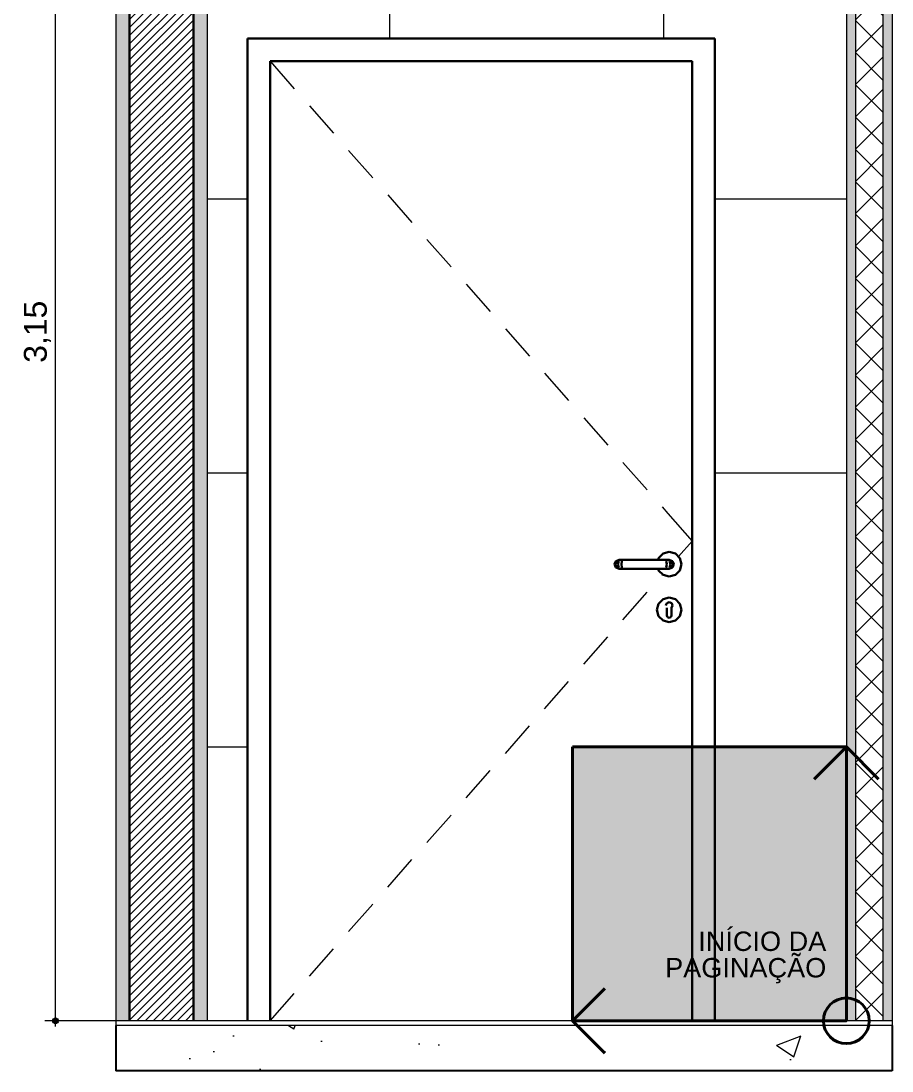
# Model space of a CAD drawing. Header units: metres. Extents: x -1.9 to 95.3, y -2.2 to 2.5.
# Drawn here: x 72.581 to 74.489, y -2.225 to 0.075 of the extents above; entities that cross this region are included whole.
import ezdxf

# ---------------------------------------------------------------- set-up
doc = ezdxf.new("R2010")
doc.units = ezdxf.units.M
doc.header["$MEASUREMENT"] = 0
doc.layers.add('COTAS CORTE', color=7, linetype='Continuous')
doc.layers.add('PAREDE CONSTRUIR', color=7, linetype='Continuous')
for name, color, linetype, lineweight, true_color in [('COTAS CORTE_Caneta_No__25', 7, 'Continuous', 13, 0x982312), ('LAJES.EST_Caneta_No__254', 7, 'Continuous', 0, 0xd1c9ad), ('LAJES.EST_Caneta_No__97', 7, 'Continuous', 13, 0x6b6b6b), ('NOTAS-EXECUTIVO.ARQ_Caneta_No__12', 7, 'Continuous', 0, 0x030303), ('NOTAS-EXECUTIVO.ARQ_Caneta_No__24', 7, 'Continuous', 40, 0x851f10), ('PAREDE CONSTRUIR_Caneta_No__97', 7, 'Continuous', 13, 0x6b6b6b)]:
    doc.layers.add(name, color=color, linetype=linetype, lineweight=lineweight, true_color=true_color)
for name, color, linetype, lineweight in [('LAJES.EST_Caneta_No__4', 7, 'Continuous', 25), ('LAJES.EST_Caneta_No__7', 7, 'Continuous', 13), ('NOTAS-EXECUTIVO.ARQ_Caneta_No__1', 7, 'Continuous', 40), ('PAREDE CONSTRUIR_Caneta_No__241', 7, 'Continuous', 13), ('PAREDE CONSTRUIR_Caneta_No__3', 7, 'Continuous', 30), ('PAREDE CONSTRUIR_Caneta_No__83', 84, 'Continuous', 0), ('Portas Archicad_Caneta_No__241', 7, 'Continuous', 13), ('Portas Archicad_Caneta_No__3', 7, 'Continuous', 30)]:
    doc.layers.add(name, color=color, linetype=linetype, lineweight=lineweight)
doc.styles.add('GENERATED_STYLE_1', font='arial.ttf')
doc.dimstyles.new('GENERATED_STYLE__2', dxfattribs={"dimtxt": 0.05, "dimasz": 0.02375, "dimexe": 0.18, "dimexo": 0.267183, "dimgap": 0, "dimtad": 1, "dimzin": 0, "dimdsep": 46, "dimtxsty": 'GENERATED_STYLE_1', "dimblk": 'ARROWHEAD_11', "dimblk1": 'ARROWHEAD_11', "dimblk2": 'ARROWHEAD_11', "dimcen": 0.09, "dimclrd": 256, "dimclre": 256, "dimclrt": 256, "dimadec": 0, "dimazin": 0, "dimtfac": 1, "dimtdec": 4, "dimtmove": 0, "dimatfit": 3, "dimfxl": 0, "dimtolj": 1, "dimtzin": 0, "dimarcsym": 0})
pattern_1 = [(45, (25.68908, -1.615), (-0.159099, 0.159099), [0, -0.15, 0, -0.225]), (110, (26.18908, -1.615), (0.2114308, 0.0769545), [0, -0.11, 0, -0.19])]
pattern_2 = [(50, (25.6891, -2.115), (-0.546554, 0.0478173), [0.05715, -0.62865]), (355, (25.6891, -2.115), (-0.10573, 0.5731705), [0.04572, -0.502922]), (100.4514, (25.7346, -2.119), (0.440824, 0.525353), [0.04857, -0.534271]), (46.1842, (25.6891, -1.9626), (-0.813237, 0.126127), [0.085725, -0.942975]), (96.6356, (25.75685, -1.9731), (0.712212, 0.742278), [0.072855, -0.801407]), (351.1842, (25.6891, -1.9626), (0.712212, 0.742278), [0.06858, -0.754379]), (21, (25.7653, -2.0007), (-0.454843, 0.3067956), [0.05715, -0.62865]), (326, (25.7653, -2.0007), (0.185406, 0.552564), [0.04572, -0.50292]), (71.4514, (25.8032, -2.02627), (0.640249, 0.2457683), [0.04857, -0.53427]), (37.5, (25.68908, -2.115), (0.0092658, 0.2536651), [0, -0.496824, 0, -0.51054, 0, -0.504825]), (7.5, (25.68908, -2.115), (0.200459, 0.3005417), [0, -0.291084, 0, -0.485394, 0, -0.192405]), (327.5, (25.51915, -2.115), (-0.4067718, 0.0171862), [0, -0.1905, 0, -0.59436, 0, -0.78867]), (317.5, (25.44295, -2.115), (0.4443875, 0.0762795), [0, -0.24765, 0, -0.394716, 0, -0.56007])]

# ---------------------------------------------------------------- blocks, each defined once
blk = doc.blocks.new('*D258', base_point=(25.6891, -2.115))
at = {"layer": 'COTAS CORTE_Caneta_No__25', "linetype": 'Continuous', "lineweight": 13, "true_color": 0x982312}
for points in [[(72.6508, 1.035), (72.6513, 1.0326), (72.6526, 1.0306), (72.6547, 1.0292), (72.6571, 1.0287), (72.6595, 1.0292), (72.6615, 1.0306), (72.6628, 1.0326), (72.6633, 1.035), (72.6628, 1.0374), (72.6615, 1.0394), (72.6595, 1.0408), (72.6571, 1.0413), (72.6547, 1.0408), (72.6526, 1.0394), (72.6513, 1.0374)], [(72.6508, -2.115), (72.6513, -2.1174), (72.6526, -2.1194), (72.6547, -2.1208), (72.6571, -2.1213), (72.6595, -2.1208), (72.6615, -2.1194), (72.6628, -2.1174), (72.6633, -2.115), (72.6628, -2.1126), (72.6615, -2.1106), (72.6595, -2.1092), (72.6571, -2.1088), (72.6547, -2.1092), (72.6526, -2.1106), (72.6513, -2.1126)]]:
    blk.add_hatch(color=24, dxfattribs=at).paths.add_polyline_path(points)
at = {"layer": 'COTAS CORTE_Caneta_No__25', "color": 24, "linetype": 'Continuous', "lineweight": 13, "true_color": 0x982312}
for p, q in [((72.6508, 1.035), (72.6336, 1.035)), ((72.6571, -2.1088), (72.6571, 1.0287)), ((72.9243, 1.035), (72.6633, 1.035)), ((72.6508, -2.115), (72.6336, -2.115)), ((72.9243, -2.115), (72.6633, -2.115)), ((72.6571, -2.1275), (72.6571, -2.1213))]:
    blk.add_line(p, q, dxfattribs=at)
for centre in [(72.6571, 1.035), (72.6571, -2.115)]:
    blk.add_circle(centre, 0.00625, dxfattribs=at)
at = {"layer": 'COTAS CORTE_Caneta_No__25', "color": 24, "lineweight": 13, "true_color": 0x982312, "char_height": 0.05, "attachment_point": 7, "rotation": 90, "style": 'GENERATED_STYLE_1'}
for s, insert in [('\\A1;{\\pql;\\fArial|b0|i0|c0|p0;\\W1.000000;0,01}', (72.6471, 0.8953)), ('\\A1;{\\pql;\\fArial|b0|i0|c0|p0;\\W1.000000;3,15}', (72.6471, -0.6735))]:
    blk.add_mtext(s, dxfattribs=dict(at, insert=insert))
blk = doc.blocks.new('ARROWHEAD_11')
at = {"color": 0, "linetype": 'Continuous', "lineweight": 0}
blk.add_line((0, 0), (-1, 0), dxfattribs=at)
at = {"color": 0, "linetype": 'Continuous', "lineweight": 0, "const_width": 0.25, "flags": 128}
blk.add_lwpolyline([(-0.125, 0, 1), (0.125, 0, 1)], format="xyb", close=True, dxfattribs=at)
blk = doc.blocks.new('símbolo_paginação de piso(1)(1)[3]_19', base_point=(74.3892, -2.115))
at = {"layer": 'NOTAS-EXECUTIVO.ARQ_Caneta_No__24', "linetype": 'Continuous', "lineweight": 0, "true_color": 0x210704}
blk.add_hatch(color=18, dxfattribs=at).paths.add_polyline_path([(73.7892, -1.515), (73.7892, -2.115), (74.3892, -2.115), (74.3892, -1.515)])
at = {"layer": 'NOTAS-EXECUTIVO.ARQ_Caneta_No__1', "color": 7, "linetype": 'Continuous', "lineweight": 40}
for p, q in [((74.3892, -1.515), (74.3185, -1.5857)), ((74.3892, -2.115), (74.3892, -1.515)), ((74.3892, -1.515), (74.4599, -1.5857)), ((73.7892, -2.115), (73.8599, -2.0443)), ((74.3892, -2.115), (73.7892, -2.115)), ((73.7892, -2.115), (73.8599, -2.1857))]:
    blk.add_line(p, q, dxfattribs=at)
at = {"layer": 'NOTAS-EXECUTIVO.ARQ_Caneta_No__1', "color": 7, "linetype": 'Continuous', "lineweight": 40, "flags": 128}
blk.add_lwpolyline([(73.7892, -1.515), (73.7892, -2.115), (74.3892, -2.115), (74.3892, -1.515)], close=True, dxfattribs=at)
at = {"layer": 'NOTAS-EXECUTIVO.ARQ_Caneta_No__1', "color": 7, "linetype": 'Continuous', "lineweight": 40}
blk.add_circle((74.3892, -2.115), 0.05, dxfattribs=at)

msp = doc.modelspace()

# ---------------------------------------------------------------- hatches: boundary and pattern name
at = {"layer": 'LAJES.EST_Caneta_No__254', "linetype": 'Continuous', "lineweight": 0, "true_color": 0xd1c9ad}
h = msp.add_hatch(dxfattribs=at)
h.set_pattern_fill('Haie_OD_0013', color=9, style=0, pattern_type=2)
h.set_pattern_definition(pattern_1)
h.paths.add_polyline_path([(72.7893, -2.125), (72.9893, -2.125), (72.9893, -2.115), (72.7893, -2.115)])
h = msp.add_hatch(dxfattribs=at)
h.set_pattern_fill('Haie_OD_0013', color=9, style=0, pattern_type=2)
h.set_pattern_definition(pattern_1)
h.paths.add_polyline_path([(72.9893, -2.115), (72.9893, -2.125), (74.3892, -2.125), (74.3892, -2.115)])
h = msp.add_hatch(dxfattribs=at)
h.set_pattern_fill('Haie_OD_0013', color=9, style=0, pattern_type=2)
h.set_pattern_definition(pattern_1)
h.paths.add_polyline_path([(74.4892, -2.115), (74.3892, -2.115), (74.3892, -2.125), (74.4892, -2.125)])
at = {"layer": 'LAJES.EST_Caneta_No__97', "linetype": 'Continuous', "lineweight": 13, "true_color": 0x6b6b6b}
h = msp.add_hatch(dxfattribs=at)
h.set_pattern_fill('AR_CONC_0013', color=251, style=0, pattern_type=2)
h.set_pattern_definition(pattern_2)
h.paths.add_polyline_path([(72.7893, -2.225), (72.9893, -2.225), (72.9893, -2.125), (72.7893, -2.125)])
h = msp.add_hatch(dxfattribs=at)
h.set_pattern_fill('AR_CONC_0013', color=251, style=0, pattern_type=2)
h.set_pattern_definition(pattern_2)
h.paths.add_polyline_path([(72.9893, -2.225), (74.3892, -2.225), (74.3892, -2.125), (72.9893, -2.125)])
h = msp.add_hatch(dxfattribs=at)
h.set_pattern_fill('AR_CONC_0013', color=251, style=0, pattern_type=2)
h.set_pattern_definition(pattern_2)
h.paths.add_polyline_path([(74.3892, -2.125), (74.3892, -2.225), (74.4892, -2.225), (74.4892, -2.125)])
at = {"layer": 'PAREDE CONSTRUIR', "linetype": 'Continuous', "lineweight": 0, "true_color": 0xffffff}
for points in [[(72.7893, 1.435), (72.7893, -2.115), (72.8193, -2.115), (72.8193, 1.435)], [(72.9893, 1.435), (72.9593, 1.435), (72.9593, -2.115), (72.9893, -2.115)], [(74.3892, 1.035), (74.3892, -2.115), (74.4092, -2.115), (74.4092, 1.035)], [(74.4892, 1.035), (74.4692, 1.035), (74.4692, -2.115), (74.4892, -2.115)]]:
    msp.add_hatch(color=7, dxfattribs=at).paths.add_polyline_path(points)
at = {"layer": 'PAREDE CONSTRUIR', "linetype": 'Continuous', "lineweight": 0, "true_color": 0x000000}
h = msp.add_hatch(dxfattribs=at)
h.set_pattern_fill('common_brick_0013', color=18, style=0, pattern_type=2)
h.set_pattern_definition([(45, (25.689078, -2.115), (-0.0088388348, 0.0088388348), [])])
h.paths.add_polyline_path([(72.8193, -2.115), (72.9593, -2.115), (72.9593, 1.435), (72.8193, 1.435)])
at = {"layer": 'PAREDE CONSTRUIR_Caneta_No__83', "linetype": 'Continuous', "lineweight": 0}
h = msp.add_hatch(dxfattribs=at)
h.set_pattern_fill('Placomur_0013', color=84, style=0, pattern_type=2)
h.set_pattern_definition([(45, (25.68908, -2.115), (-0.03535534, 0.03535534), []), (135, (25.68908, -2.115), (0.03535534, 0.03535534), [])])
h.paths.add_polyline_path([(74.4092, -2.115), (74.4692, -2.115), (74.4692, 1.035), (74.4092, 1.035)])
at = {"layer": 'PAREDE CONSTRUIR_Caneta_No__97', "linetype": 'Continuous', "lineweight": 13, "true_color": 0x6b6b6b}
h = msp.add_hatch(dxfattribs=at)
h.set_pattern_fill('Ceramica_60_x_60_0013', color=251, style=0, pattern_type=2)
h.set_pattern_definition([(1e-14, (74.5892, -2.115), (0, 0.6), []), (90, (74.5892, -2.115), (-0.6, 0), [])])
h.paths.add_polyline_path([(74.3892, 1.035), (72.9893, 1.035), (72.9893, -2.115), (73.0773, -2.115), (73.0773, 0.037), (74.1013, 0.037), (74.1013, -2.115), (74.3892, -2.115)])

# ---------------------------------------------------------------- linework, layer by layer
at = {"layer": 'LAJES.EST_Caneta_No__4', "color": 7, "linetype": 'Continuous', "lineweight": 25}
for p, q in [((72.7893, -2.125), (72.7893, -2.225)), ((74.4892, -2.125), (74.4892, -2.225)), ((72.9893, -2.225), (72.7893, -2.225)), ((74.3892, -2.225), (72.9893, -2.225)), ((74.4892, -2.225), (74.3892, -2.225))]:
    msp.add_line(p, q, dxfattribs=at)
at = {"layer": 'LAJES.EST_Caneta_No__7', "color": 7, "linetype": 'Continuous', "lineweight": 13}
for p, q in [((72.7893, -2.115), (72.7893, -2.125)), ((74.3892, -2.115), (72.9893, -2.115)), ((74.4892, -2.115), (74.4892, -2.125)), ((72.9893, -2.125), (72.7893, -2.125)), ((74.3892, -2.125), (72.9893, -2.125)), ((74.4892, -2.125), (74.3892, -2.125))]:
    msp.add_line(p, q, dxfattribs=at)
at = {"layer": 'LAJES.EST_Caneta_No__7', "color": 7, "linetype": 'Continuous', "lineweight": 13, "flags": 128}
for points in [[(72.9893, -2.115), (72.9593, -2.115), (72.8193, -2.115), (72.7893, -2.115)], [(74.4892, -2.115), (74.4692, -2.115), (74.4092, -2.115), (74.3892, -2.115)]]:
    msp.add_lwpolyline(points, dxfattribs=at)
at = {"layer": 'PAREDE CONSTRUIR_Caneta_No__241', "color": 7, "linetype": 'Continuous', "lineweight": 13}
for p, q in [((72.7893, 1.035), (72.7893, -2.015)), ((72.9893, 1.035), (72.9893, -2.115)), ((74.3892, 1.035), (74.3892, -2.115)), ((74.4092, 1.035), (74.4092, -2.115)), ((74.4692, 1.035), (74.4692, -2.115)), ((74.4892, 1.035), (74.4892, -2.015)), ((72.7893, -2.015), (72.7893, -2.115)), ((74.4892, -2.015), (74.4892, -2.115))]:
    msp.add_line(p, q, dxfattribs=at)
at = {"layer": 'PAREDE CONSTRUIR_Caneta_No__3', "color": 7, "linetype": 'Continuous', "lineweight": 30}
for p, q in [((72.8193, 1.135), (72.8193, -2.115)), ((72.9593, 1.135), (72.9593, -2.115))]:
    msp.add_line(p, q, dxfattribs=at)
at = {"layer": 'Portas Archicad_Caneta_No__241', "color": 7, "linetype": 'Continuous', "lineweight": 13}
for p, q in [((73.1273, -0.013), (73.1801, -0.0731)), ((73.2131, -0.1106), (73.2659, -0.1707)), ((73.2989, -0.2083), (73.3518, -0.2683)), ((73.3848, -0.3059), (73.4376, -0.366)), ((73.4706, -0.4035), (73.5234, -0.4636)), ((73.5564, -0.5012), (73.6093, -0.5612)), ((73.6423, -0.5988), (73.6951, -0.6589)), ((73.7281, -0.6964), (73.7809, -0.7565)), ((73.8139, -0.7941), (73.8668, -0.8541)), ((73.8998, -0.8917), (73.9526, -0.9518)), ((73.9856, -0.9893), (73.9984, -1.0039)), ((73.9984, -1.0039), (74.0513, -1.064)), ((74.0213, -1.0981), (74.0513, -1.064)), ((73.9856, -1.1387), (73.9868, -1.1374)), ((73.8998, -1.2363), (73.9526, -1.1762)), ((73.8139, -1.3339), (73.8668, -1.2739)), ((73.7281, -1.4316), (73.7809, -1.3715)), ((73.6423, -1.5292), (73.6951, -1.4691)), ((73.5564, -1.6268), (73.6093, -1.5668)), ((73.4706, -1.7245), (73.5234, -1.6644)), ((73.3848, -1.8221), (73.4376, -1.762)), ((73.2989, -1.9197), (73.3518, -1.8597)), ((73.2131, -2.0174), (73.2659, -1.9573)), ((73.1273, -2.115), (73.1801, -2.0549))]:
    msp.add_line(p, q, dxfattribs=at)
at = {"layer": 'Portas Archicad_Caneta_No__3', "color": 7, "linetype": 'Continuous', "lineweight": 30}
for p, q in [((73.0773, -2.115), (73.0773, 0.037)), ((73.0773, 0.037), (74.1013, 0.037)), ((74.1013, 0.037), (74.1013, -2.115)), ((73.1273, -0.013), (73.1273, -2.115)), ((74.0513, -0.013), (73.1273, -0.013)), ((74.0513, -2.115), (74.0513, -0.013)), ((73.9769, -1.105), (73.9779, -1.1015)), ((73.9779, -1.1015), (73.9878, -1.0916)), ((73.9878, -1.0916), (74.0013, -1.088)), ((74.0013, -1.088), (74.0148, -1.0916)), ((74.0148, -1.0916), (74.0246, -1.1015)), ((74.0246, -1.1015), (74.0283, -1.115)), ((73.8842, -1.1079), (73.8813, -1.115)), ((73.8813, -1.115), (73.8842, -1.1221)), ((73.8857, -1.1079), (73.883, -1.115)), ((73.883, -1.115), (73.8857, -1.1221)), ((73.8913, -1.105), (73.8842, -1.1079)), ((73.8842, -1.1221), (73.8913, -1.125)), ((73.8906, -1.1079), (73.8884, -1.115)), ((73.8884, -1.115), (73.8906, -1.1221)), ((73.8924, -1.105), (73.8913, -1.105)), ((73.8924, -1.125), (73.8913, -1.125)), ((73.8957, -1.105), (73.8924, -1.105)), ((73.8957, -1.125), (73.8924, -1.125)), ((73.9005, -1.105), (73.8957, -1.105)), ((73.9005, -1.125), (73.8957, -1.125)), ((73.8978, -1.1079), (73.8966, -1.115)), ((73.8966, -1.115), (73.8978, -1.1221)), ((73.9063, -1.105), (73.9005, -1.105)), ((73.9063, -1.125), (73.9005, -1.125)), ((73.9863, -1.105), (73.9063, -1.105)), ((73.9863, -1.125), (73.9063, -1.125)), ((73.9779, -1.1285), (73.9769, -1.125)), ((73.992, -1.105), (73.9863, -1.105)), ((73.992, -1.125), (73.9863, -1.125)), ((73.9969, -1.105), (73.992, -1.105)), ((73.9969, -1.125), (73.992, -1.125)), ((73.9948, -1.1079), (73.9959, -1.115)), ((73.9959, -1.115), (73.9948, -1.1221)), ((74.0001, -1.105), (73.9969, -1.105)), ((74.0001, -1.125), (73.9969, -1.125)), ((74.0013, -1.105), (74.0001, -1.105)), ((74.0013, -1.125), (74.0001, -1.125)), ((74.0013, -1.105), (74.0083, -1.1079)), ((74.0083, -1.1221), (74.0013, -1.125)), ((74.002, -1.1079), (74.0041, -1.115)), ((74.0041, -1.115), (74.002, -1.1221)), ((74.0068, -1.1079), (74.0095, -1.115)), ((74.0095, -1.115), (74.0068, -1.1221)), ((74.0083, -1.1079), (74.0113, -1.115)), ((74.0113, -1.115), (74.0083, -1.1221)), ((74.0283, -1.115), (74.0246, -1.1285)), ((73.9878, -1.1384), (73.9779, -1.1285)), ((74.0013, -1.142), (73.9878, -1.1384)), ((74.0148, -1.1384), (74.0013, -1.142)), ((74.0246, -1.1285), (74.0148, -1.1384)), ((73.9779, -1.2015), (73.9878, -1.1916)), ((73.9878, -1.1916), (74.0013, -1.188)), ((74.0013, -1.188), (74.0148, -1.1916)), ((74.0148, -1.1916), (74.0246, -1.2015)), ((73.9743, -1.215), (73.9779, -1.2015)), ((73.9779, -1.2285), (73.9743, -1.215)), ((73.9938, -1.2053), (73.9945, -1.2034)), ((73.9945, -1.2034), (73.9959, -1.1999)), ((73.9959, -1.1999), (74.0013, -1.1976)), ((73.9963, -1.2121), (73.9963, -1.2106)), ((73.9963, -1.2121), (73.9963, -1.215)), ((73.9963, -1.215), (73.9963, -1.2179)), ((73.9963, -1.2179), (73.9963, -1.2237)), ((74.0013, -1.1976), (74.0066, -1.1999)), ((74.0087, -1.2053), (74.0063, -1.2106)), ((74.0063, -1.2106), (74.0063, -1.2121)), ((74.0063, -1.2121), (74.0063, -1.215)), ((74.0063, -1.215), (74.0063, -1.2179)), ((74.0063, -1.2179), (74.0063, -1.2237)), ((74.0066, -1.1999), (74.008, -1.2034)), ((74.008, -1.2034), (74.0087, -1.2053)), ((74.0246, -1.2015), (74.0283, -1.215)), ((74.0283, -1.215), (74.0246, -1.2285)), ((73.9878, -1.2384), (73.9779, -1.2285)), ((74.0013, -1.242), (73.9878, -1.2384)), ((73.9963, -1.2237), (73.9963, -1.2275)), ((73.9977, -1.231), (73.9963, -1.2275)), ((74.0013, -1.2325), (73.9977, -1.231)), ((74.0048, -1.231), (74.0013, -1.2325)), ((74.0148, -1.2384), (74.0013, -1.242)), ((74.0063, -1.2275), (74.0048, -1.231)), ((74.0063, -1.2237), (74.0063, -1.2275)), ((74.0246, -1.2285), (74.0148, -1.2384))]:
    msp.add_line(p, q, dxfattribs=at)

# ---------------------------------------------------------------- block references
at = {"layer": 'NOTAS-EXECUTIVO.ARQ_Caneta_No__1', "color": 7, "linetype": 'Continuous', "lineweight": 40}
msp.add_blockref('símbolo_paginação de piso(1)(1)[3]_19', (74.3892, -2.115), dxfattribs=at)

# ---------------------------------------------------------------- texts
at = {"layer": 'NOTAS-EXECUTIVO.ARQ_Caneta_No__12', "color": 18, "linetype": 'Continuous', "lineweight": 0, "true_color": 0x030303, "insert": (74.3452, -1.9195), "char_height": 0.0425, "attachment_point": 3, "line_spacing_factor": 0.81868, "style": 'GENERATED_STYLE_1'}
msp.add_mtext('\\A1;{\\pqr;\\fArial|b0|i0|c0|p0;\\W1.000000;INÍCIO DA\\P\\pqr;\\fArial|b0|i0|c0|p0;\\W1.000000;PAGINAÇÃO}', dxfattribs=at)

# ---------------------------------------------------------------- dimensions: what is measured, and where the dimension line sits
at = {"layer": 'COTAS CORTE', "color": 24, "linetype": 'Continuous', "lineweight": 13, "true_color": 0x982312}
dim = msp.add_linear_dim(base=(72.6571, 1.035), p1=(72.7893, -2.115), p2=(73.6892, 1.035), angle=90, dimstyle='GENERATED_STYLE__2', dxfattribs=at)
dim.commit()
dim.dimension.update_dxf_attribs({"geometry": '*D258', "text_midpoint": (72.6221, -0.6087), "dimtype": 160, "text_rotation": 90})

doc.saveas('drawing.dxf')
